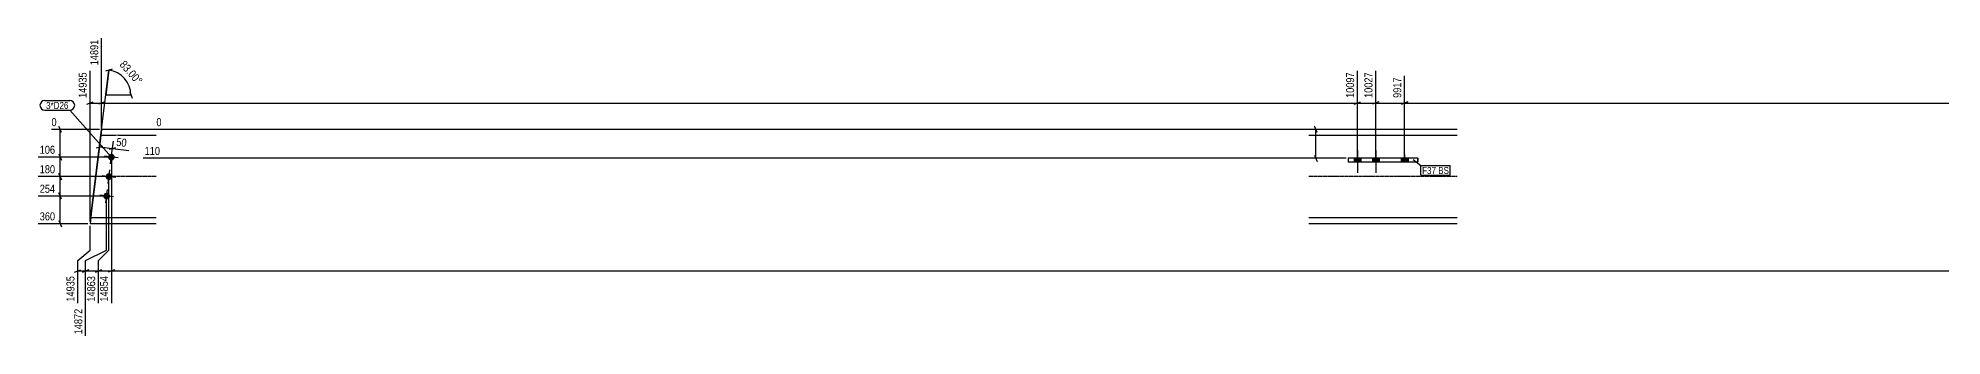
# Model space of a CAD drawing. Header units: millimetres. Extents: x 19 to 64856, y 9 to 4911.
# Drawn here: x 19 to 7286, y 19 to 1157 of the extents above; entities that cross this region are included whole.
import ezdxf

# ---------------------------------------------------------------- set-up
doc = ezdxf.new("R2010")
doc.units = ezdxf.units.MM
doc.linetypes.add('DXK_LINE_DOT2', pattern=[3.9198, 1.9599, -1.9599])
doc.linetypes.add('DXK_LINE_DOT3', pattern=[5.9187, 2.979, -0.9799, 0.9799, -0.9799])
for name, color, linetype in [('MÅLSÆTNING', 7, 'Continuous'), ('STÅL', 7, 'Continuous'), ('TEKST', 7, 'Continuous')]:
    doc.layers.add(name, color=color, linetype=linetype)
doc.styles.add('Arial Narrow', font='ARIALN.TTF', dxfattribs={"height": 0.2})

msp = doc.modelspace()

# ---------------------------------------------------------------- hatches: boundary and pattern name
at = {"layer": 'STÅL', "linetype": 'Continuous'}
for points in [[(285.6, 703.4, -1), (311.4, 700.2, -1)], [(5067.6, 697.3), (5041.6, 697.3), (5041.6, 682.3), (5067.6, 682.3)], [(5137.6, 697.3), (5111.6, 697.3), (5111.6, 682.3), (5137.6, 682.3)], [(5221.6, 682.3), (5247.6, 682.3), (5247.6, 697.3), (5221.6, 697.3)], [(276.4, 628.9, -1), (302.3, 625.8, -1)], [(267.3, 554.5, -1), (293.1, 551.3, -1)]]:
    msp.add_hatch(color=96, dxfattribs=at).paths.add_polyline_path(points)

# ---------------------------------------------------------------- linework, layer by layer
at = {"layer": 'MÅLSÆTNING', "color": 7, "linetype": 'Continuous'}
for p, q in [((261.1, 815.4), (261.1, 1156.1)), ((216.9, 463.5), (216.9, 1031.3)), ((217.8, 455.3), (288.9, 1033.9)), ((301.4, 1037.2), (276.4, 1030.6)), ((288.9, 1033.9), (277.2, 938.6)), ((5054.6, 697.8), (5054.6, 1031.3)), ((5124.6, 697.8), (5124.6, 1031.3)), ((368.4, 950.6), (378, 926.6)), ((5234.6, 697.8), (5234.6, 1011.8)), ((204.9, 903.7), (228.9, 913.3)), ((216.9, 908.5), (261.1, 908.5)), ((273.1, 913.3), (249.1, 903.7)), ((273.1, 913.3), (249.1, 903.7)), ((373.2, 938.6), (277.2, 938.6)), ((5042.6, 903.7), (5066.6, 913.3)), ((5054.6, 908.5), (5124.6, 908.5)), ((5136.6, 913.3), (5112.6, 903.7)), ((5222.6, 903.7), (5246.6, 913.3)), ((253.1, 807.4), (69.9, 807.4)), ((107.8, 795.4), (98.2, 819.4)), ((103, 701.8), (103, 807.4)), ((4963.1, 807.4), (470.3, 807.4)), ((4900.7, 795.4), (4891.1, 819.4)), ((4895.9, 697.3), (4895.9, 807.4)), ((240.4, 737.3), (265.4, 743.9)), ((249.8, 715.8), (256.3, 768.8)), ((252.9, 740.6), (302.5, 734.5)), ((315, 737.8), (290, 731.2)), ((299.5, 709.7), (306, 762.7)), ((290.5, 701.8), (19.2, 701.8)), ((98.2, 713.8), (107.8, 689.8)), ((298.5, 693.8), (298.5, 144)), ((298.5, 693.8), (298.5, 144)), ((5011.6, 697.3), (419.6, 697.3)), ((4891.1, 709.3), (4900.7, 685.3)), ((289.3, 346.8), (289.3, 619.4)), ((289.3, 346.8), (289.3, 619.4)), ((272.2, 552.9), (19.2, 552.9)), ((107.8, 540.9), (98.2, 564.9)), ((103, 447.4), (103, 552.9)), ((280.2, 346.8), (280.2, 544.9)), ((280.2, 346.8), (280.2, 544.9)), ((208.9, 447.4), (19.2, 447.4)), ((98.2, 459.4), (107.8, 435.4)), ((216.9, 346.8), (216.9, 439.4)), ((170.2, 306.8), (216.9, 346.8)), ((200.2, 306.8), (280.2, 346.8)), ((200.2, 306.8), (280.2, 346.8)), ((200.2, 19.2), (200.2, 306.8)), ((249.3, 306.8), (289.3, 346.8)), ((249.3, 306.8), (289.3, 346.8)), ((249.3, 144), (249.3, 306.8)), ((237.3, 262), (261.3, 271.6)), ((249.3, 266.8), (298.5, 266.8)), ((310.5, 271.6), (286.5, 262)), ((310.5, 271.6), (286.5, 262)), ((298.5, 266.8), (9913.1, 266.8))]:
    msp.add_line(p, q, dxfattribs=at)
msp.add_arc((277.2, 938.6), 96, 0, 83, dxfattribs=at)
at = {"layer": 'STÅL', "color": 2, "linetype": 'Continuous'}
for p, q in [((261.1, 807.4), (258.3, 784.9)), ((469.1, 807.4), (261.1, 807.4)), ((5434.6, 807.4), (4869.6, 807.4)), ((258.3, 784.9), (223, 496.9)), ((469.1, 784.9), (258.3, 784.9)), ((5434.6, 784.9), (4869.6, 784.9)), ((5019.6, 697.3), (5019.6, 682.3)), ((5284.6, 697.3), (5019.6, 697.3)), ((5284.6, 682.3), (5019.6, 682.3)), ((5284.6, 682.3), (5284.6, 697.3)), ((223, 496.9), (216.9, 447.4)), ((469.1, 447.4), (216.9, 447.4)), ((469.1, 469.9), (219.6, 469.9)), ((5434.6, 469.9), (4869.6, 469.9)), ((5434.6, 447.4), (4869.6, 447.4))]:
    msp.add_line(p, q, dxfattribs=at)
at = {"layer": 'STÅL', "color": 7, "linetype": 'DXK_LINE_DOT2'}
for p, q in [((258.3, 784.9), (261.1, 807.4)), ((5284.6, 697.3), (5019.6, 697.3)), ((5019.6, 697.3), (5019.6, 682.3)), ((5284.6, 682.3), (5019.6, 682.3)), ((5284.6, 697.3), (5284.6, 682.3))]:
    msp.add_line(p, q, dxfattribs=at)
at = {"layer": 'STÅL', "color": 96, "linetype": 'Continuous'}
for p, q in [((295.3, 676), (301.7, 727.6)), ((5054.6, 727.3), (5054.6, 642.3)), ((5124.6, 727.3), (5124.6, 642.3)), ((324.3, 698.6), (272.7, 705)), ((5041.6, 697.3), (5041.6, 682.3)), ((5067.6, 697.3), (5067.6, 682.3)), ((5111.6, 697.3), (5111.6, 682.3)), ((5137.6, 697.3), (5137.6, 682.3)), ((5221.6, 697.3), (5221.6, 682.3)), ((5234.6, 712.3), (5234.6, 682.3)), ((5247.6, 697.3), (5247.6, 682.3)), ((315.2, 624.2), (263.5, 630.5)), ((286.2, 601.5), (292.5, 653.2)), ((306, 549.7), (254.4, 556.1)), ((277, 527.1), (283.4, 578.7))]:
    msp.add_line(p, q, dxfattribs=at)
at = {"layer": 'STÅL', "color": 96, "linetype": 'DXK_LINE_DOT2'}
for p, q in [((5054.6, 727.3), (5054.6, 642.3)), ((5124.6, 727.3), (5124.6, 642.3)), ((5041.6, 697.3), (5041.6, 682.3)), ((5067.6, 697.3), (5067.6, 682.3)), ((5111.6, 697.3), (5111.6, 682.3)), ((5137.6, 697.3), (5137.6, 682.3)), ((5221.6, 697.3), (5221.6, 682.3)), ((5234.6, 712.3), (5234.6, 682.3)), ((5247.6, 697.3), (5247.6, 682.3))]:
    msp.add_line(p, q, dxfattribs=at)
at = {"layer": 'STÅL', "color": 7, "linetype": 'DXK_LINE_DOT3'}
for p, q in [((469.1, 627.4), (159, 627.4)), ((5434.6, 627.4), (4869.6, 627.4))]:
    msp.add_line(p, q, dxfattribs=at)

# ---------------------------------------------------------------- next in the draw order: wipeouts: each hides what was drawn before it
at = {"color": 0, "linetype": 'Continuous'}
for points in [[(254.7, 1156.7), (209.9, 1156.7), (209.9, 1046.4), (254.7, 1046.4)], [(5118.2, 1031.9), (5073.4, 1031.9), (5073.4, 921.6), (5118.2, 921.6)], [(95.8, 813.8), (95.8, 858.6), (63.5, 858.6), (63.5, 813.8)], [(4888.7, 813.8), (4888.7, 858.6), (463.9, 858.6), (463.9, 813.8)], [(4882.8, 703.7), (4882.8, 748.5), (419.1, 748.5), (419.1, 703.7)], [(89.9, 559.3), (89.9, 604.1), (18.6, 604.1), (18.6, 559.3)], [(89.9, 453.8), (89.9, 498.6), (18.6, 498.6), (18.6, 453.8)], [(292.1, 253.7), (247.3, 253.7), (247.3, 143.4), (292.1, 143.4)]]:
    msp.add_wipeout(points, dxfattribs=at).dxf.layer = 'MÅLSÆTNING'
at = {"color": 0}
for points, layer in [([(396.8, 965.9), (430.3, 995.6), (352.4, 1083.7), (318.8, 1054)], 'MÅLSÆTNING'), ([(360.2, 733.5), (365.7, 777.9), (314.3, 784.2), (308.8, 739.8)], 'MÅLSÆTNING'), ([(5354.5, 637.2), (5354.5, 665.2), (5301.6, 665.2), (5301.6, 637.2)], 'TEKST')]:
    msp.add_wipeout(points, dxfattribs=at).dxf.layer = layer

# ---------------------------------------------------------------- next in the draw order: linework, layer by layer
at = {"layer": 'MÅLSÆTNING', "color": 7, "linetype": 'Continuous'}
for p, q in [((261.1, 815.4), (261.1, 1156.1)), ((5054.6, 697.8), (5054.6, 1031.3)), ((5124.6, 697.8), (5124.6, 1031.3)), ((261.1, 908.5), (5054.6, 908.5)), ((5042.6, 903.7), (5066.6, 913.3)), ((5136.6, 913.3), (5112.6, 903.7)), ((5124.6, 908.5), (5234.6, 908.5)), ((302.5, 734.5), (365, 726.8)), ((302.5, 734.5), (365, 726.8)), ((281.3, 627.4), (19.2, 627.4)), ((98.2, 639.4), (107.8, 615.4)), ((103, 552.9), (103, 627.4)), ((272.2, 552.9), (19.2, 552.9)), ((107.8, 540.9), (98.2, 564.9)), ((249.3, 144), (249.3, 306.8)), ((188.2, 262), (212.2, 271.6)), ((200.2, 266.8), (249.3, 266.8)), ((261.3, 271.6), (237.3, 262))]:
    msp.add_line(p, q, dxfattribs=at)

# ---------------------------------------------------------------- next in the draw order: texts
at = {"layer": 'MÅLSÆTNING', "color": 3, "style": 'Arial Narrow'}
for s, rotation, p in [('83.00°', -48.50088, (327.8, 1053.5)), ('50', -7.00154, (315.9, 745.3))]:
    msp.add_text(s, height=30.54, rotation=rotation, dxfattribs=at).set_placement(p)
at = {"layer": 'MÅLSÆTNING', "color": 3, "linetype": 'Continuous', "style": 'Arial Narrow'}
for s, p in [('10027', (5111.8, 928)), ('14854', (285.7, 149.8))]:
    msp.add_text(s, height=30.54, rotation=90.00021, dxfattribs=at).set_placement(p)
for s, height, p in [('0', 30.5, (69.9, 820.2)), ('0', 30.5, (470.3, 820.2)), ('110', 30.54, (425.5, 710.1)), ('254', 30.54, (25, 565.7)), ('360', 30.54, (25, 460.2))]:
    msp.add_text(s, height=height, dxfattribs=at).set_placement(p)

# ---------------------------------------------------------------- next in the draw order: wipeouts: each hides what was drawn before it
at = {"color": 0, "linetype": 'Continuous'}
msp.add_wipeout([(210.5, 1031.9), (165.7, 1031.9), (165.7, 921.6), (210.5, 921.6)], dxfattribs=at).dxf.layer = 'MÅLSÆTNING'
at = {"color": 0}
msp.add_wipeout([(5354.5, 637.2), (5354.5, 665.2), (5301.6, 665.2), (5301.6, 637.2)], dxfattribs=at).dxf.layer = 'TEKST'

# ---------------------------------------------------------------- next in the draw order: linework, layer by layer
at = {"layer": 'TEKST', "color": 7, "linetype": 'Continuous'}
for p in [(5267.9, 693.2), (5296.8, 632.4)]:
    msp.add_line(p, (5296.8, 670), dxfattribs=at)

# ---------------------------------------------------------------- next in the draw order: texts
at = {"layer": 'MÅLSÆTNING', "color": 3, "linetype": 'Continuous', "style": 'Arial Narrow'}
for s, p in [('14891', (248.3, 1052.8)), ('14935', (204.1, 928))]:
    msp.add_text(s, height=30.54, rotation=90.00021, dxfattribs=at).set_placement(p)

# ---------------------------------------------------------------- next in the draw order: wipeouts: each hides what was drawn before it
at = {"color": 0, "linetype": 'Continuous'}
for points in [[(5048.2, 1031.9), (5003.4, 1031.9), (5003.4, 921.6), (5048.2, 921.6)], [(5228.2, 1012.4), (5183.4, 1012.4), (5183.4, 921.6), (5228.2, 921.6)], [(89.9, 633.8), (89.9, 678.6), (18.6, 678.6), (18.6, 633.8)], [(242.9, 253.7), (198.1, 253.7), (198.1, 143.4), (242.9, 143.4)]]:
    msp.add_wipeout(points, dxfattribs=at).dxf.layer = 'MÅLSÆTNING'
at = {"color": 0}
for points in [[(134.7, 885.7), (134.7, 913.7), (49.4, 913.7), (49.4, 885.7)], [(5403.8, 637.2), (5403.8, 665.2), (5362.9, 665.2), (5362.9, 637.2)]]:
    msp.add_wipeout(points, dxfattribs=at).dxf.layer = 'TEKST'

# ---------------------------------------------------------------- next in the draw order: linework, layer by layer
at = {"layer": 'MÅLSÆTNING', "color": 7, "linetype": 'Continuous'}
for p, q in [((5234.6, 697.8), (5234.6, 1011.8)), ((5246.6, 913.3), (5222.6, 903.7)), ((5234.6, 908.5), (7599.9, 908.5)), ((290.5, 701.8), (19.2, 701.8)), ((98.2, 713.8), (107.8, 689.8)), ((103, 627.4), (103, 701.8)), ((281.3, 627.4), (19.2, 627.4)), ((107.8, 615.4), (98.2, 639.4)), ((170.2, 144), (170.2, 306.8)), ((200.2, 19.2), (200.2, 306.8)), ((158.2, 262), (182.2, 271.6)), ((170.2, 266.8), (200.2, 266.8)), ((212.2, 271.6), (188.2, 262))]:
    msp.add_line(p, q, dxfattribs=at)

# ---------------------------------------------------------------- next in the draw order: texts
at = {"layer": 'MÅLSÆTNING', "color": 3, "linetype": 'Continuous', "style": 'Arial Narrow'}
for s, p in [('10097', (5041.8, 928)), ('9917', (5221.8, 928)), ('14863', (236.5, 149.8))]:
    msp.add_text(s, height=30.54, rotation=90.00021, dxfattribs=at).set_placement(p)
msp.add_text('180', height=30.54, dxfattribs=at).set_placement((25, 640.2))

# ---------------------------------------------------------------- next in the draw order: wipeouts: each hides what was drawn before it
at = {"color": 0}
for points in [[(134.7, 885.7), (134.7, 913.7), (49.4, 913.7), (49.4, 885.7)], [(5403.8, 637.2), (5403.8, 665.2), (5362.9, 665.2), (5362.9, 637.2)]]:
    msp.add_wipeout(points, dxfattribs=at).dxf.layer = 'TEKST'

# ---------------------------------------------------------------- next in the draw order: linework, layer by layer
at = {"layer": 'TEKST', "color": 7, "linetype": 'Continuous'}
for p, q in [((44.6, 918.5), (139.5, 918.5)), ((44.6, 880.9), (139.5, 880.9)), ((298.5, 701.8), (139.5, 880.9)), ((5296.8, 670), (5408.6, 670)), ((5408.6, 632.4), (5408.6, 670)), ((5296.8, 632.4), (5408.6, 632.4))]:
    msp.add_line(p, q, dxfattribs=at)
for centre, start, end in [((44.6, 899.7), 90, 270), ((139.5, 899.7), 270, 90)]:
    msp.add_arc(centre, 18.8, start, end, dxfattribs=at)

# ---------------------------------------------------------------- next in the draw order: texts
at = {"layer": 'TEKST', "color": 3, "style": 'Arial Narrow'}
for s, p in [('3*D26', (49.4, 885.7)), ('F37', (5301.6, 637.2)), ('BS', (5362.9, 637.2))]:
    msp.add_text(s, height=26.72, dxfattribs=at).set_placement(p)

# ---------------------------------------------------------------- next in the draw order: wipeouts: each hides what was drawn before it
at = {"color": 0, "linetype": 'Continuous'}
for points in [[(89.9, 708.2), (89.9, 753), (18.6, 753), (18.6, 708.2)], [(193.8, 128.9), (149, 128.9), (149, 18.6), (193.8, 18.6)]]:
    msp.add_wipeout(points, dxfattribs=at).dxf.layer = 'MÅLSÆTNING'

# ---------------------------------------------------------------- next in the draw order: texts
at = {"layer": 'MÅLSÆTNING', "color": 3, "linetype": 'Continuous', "style": 'Arial Narrow'}
msp.add_text('106', height=30.54, dxfattribs=at).set_placement((25, 714.6))

# ---------------------------------------------------------------- next in the draw order: wipeouts: each hides what was drawn before it
at = {"color": 0, "linetype": 'Continuous'}
msp.add_wipeout([(163.8, 253.7), (119, 253.7), (119, 143.4), (163.8, 143.4)], dxfattribs=at).dxf.layer = 'MÅLSÆTNING'

# ---------------------------------------------------------------- next in the draw order: texts
at = {"layer": 'MÅLSÆTNING', "color": 3, "linetype": 'Continuous', "style": 'Arial Narrow'}
for s, p in [('14935', (157.4, 149.8)), ('14872', (187.4, 25))]:
    msp.add_text(s, height=30.54, rotation=90.00021, dxfattribs=at).set_placement(p)

doc.saveas('drawing.dxf')
